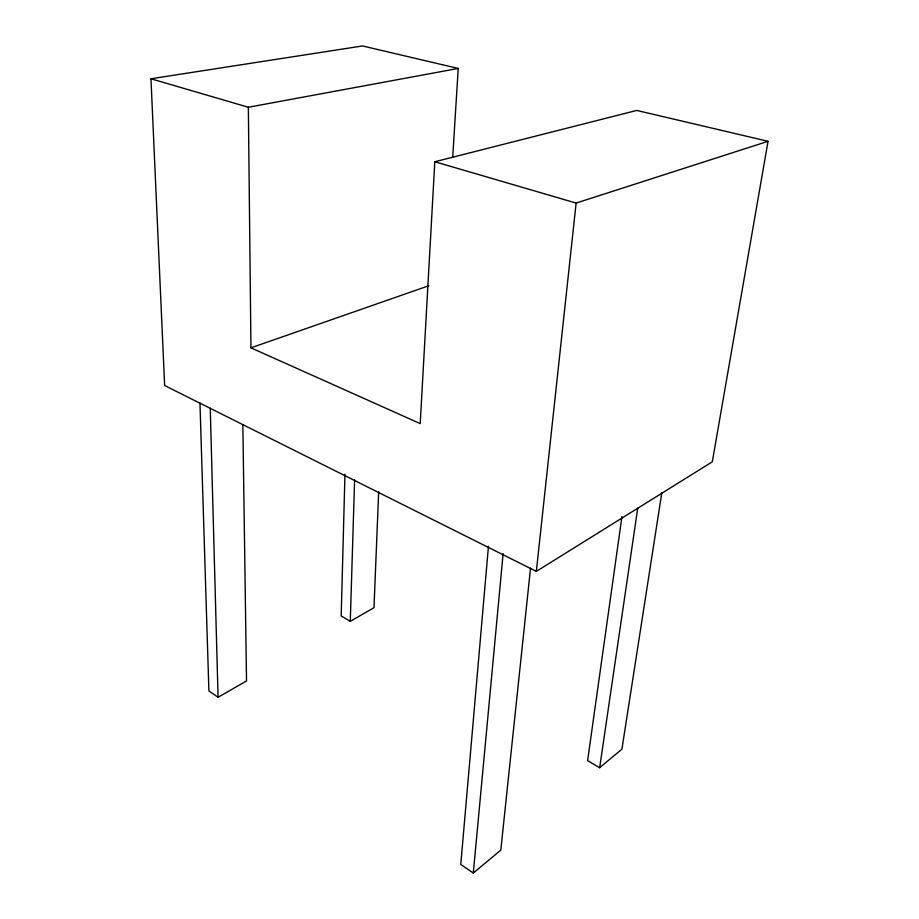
<?xml version="1.0" encoding="UTF-8"?>
<svg xmlns="http://www.w3.org/2000/svg" width="919" height="919" viewBox="0 0 919 919"><rect width="100%" height="100%" fill="white"/><g stroke="black" fill="none" stroke-linecap="round" stroke-linejoin="round"><path stroke-width="1.38" d="M344.958 474.181L341.19 615.983L350.288 621.324L373.987 607.712L378.674 491.619M350.288 621.324L354.608 479.707M434.813 161.755L420.201 423.613L250.956 347.841L248.348 107.247L150.957 78.781L164.639 385.532L536.34 571.388L712.305 461.82L768.043 141.296L636.729 110.429L434.813 161.755L576.133 203.065L768.043 141.296M452.722 157.092L458.225 68.454L362.511 45.95L150.957 78.781M488.448 546.288L460.775 864.434L473.296 873.05L500.798 850.121L530.527 568.195M473.296 873.05L503.118 553.571M536.34 571.388L576.133 203.065M621.945 516.57L587.609 760.633L599.659 767.71L621.922 749.169L661.841 492.561M599.659 767.71L637.729 508.207M199.963 403.039L208.9 690.973L218.067 697.291L246.522 680.945L242.846 424.67M250.956 347.841L428.909 285.706M248.348 107.247L458.225 68.454M210.244 408.139L218.067 697.291"/></g></svg>
